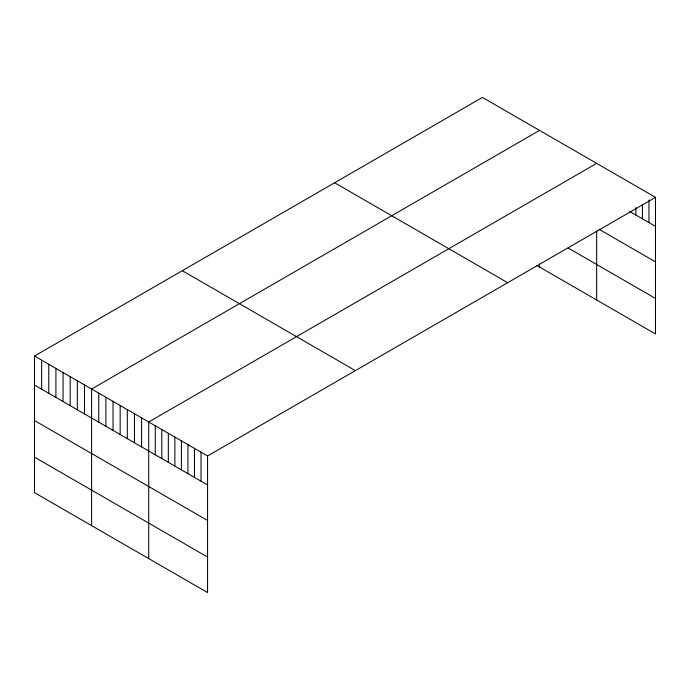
<?xml version="1.0" encoding="UTF-8"?>
<svg xmlns="http://www.w3.org/2000/svg" width="690" height="690" viewBox="0 0 690 690"><rect width="100%" height="100%" fill="white"/><g stroke="black" fill="none" stroke-linecap="round" stroke-linejoin="round"><path stroke-width="1.03" d="M655.5 197.349L207.561 455.961L207.561 592.572L34.5 492.651L34.5 356.04L482.439 97.428L655.5 197.349L655.5 333.96L536.872 265.469M539.545 130.401L91.615 389.013L91.615 525.625M596.66 163.375L148.721 421.987L148.721 558.598M629.349 211.252L655.5 226.355M599.11 229.304L655.5 261.864M568.103 247.986L655.5 298.451M334.615 182.772L507.685 282.693M182.315 270.704L355.385 370.616M34.5 356.04L207.561 455.961M34.5 385.046L207.561 484.966M34.5 420.555L207.561 520.476M34.5 457.142L207.561 557.063M648.962 200.014L648.962 222.577M642.425 204.835L642.425 218.799M635.887 207.509L635.887 215.03M596.66 231.029L596.66 299.986M539.545 263.968L539.545 267.013M201.023 452.183L201.023 481.189M194.485 448.414L194.485 477.42M187.947 444.636L187.947 473.642M181.41 440.858L181.41 469.864M174.872 437.089L174.872 466.095M168.334 433.311L168.334 462.317M161.796 429.542L161.796 458.54M155.259 425.764L155.259 454.77M141.579 417.864L141.579 446.87M134.447 413.75L134.447 442.747M127.305 409.627L127.305 438.633M120.163 405.504L120.163 434.51M113.031 401.382L113.031 430.388M105.889 397.259L105.889 426.265M98.748 393.136L98.748 422.142M84.473 384.891L84.473 413.897M77.332 380.777L77.332 409.774M70.19 376.654L70.19 405.66M63.057 372.531L63.057 401.537M55.916 368.408L55.916 397.414M48.774 364.286L48.774 393.291M41.642 360.163L41.642 389.169"/></g></svg>
